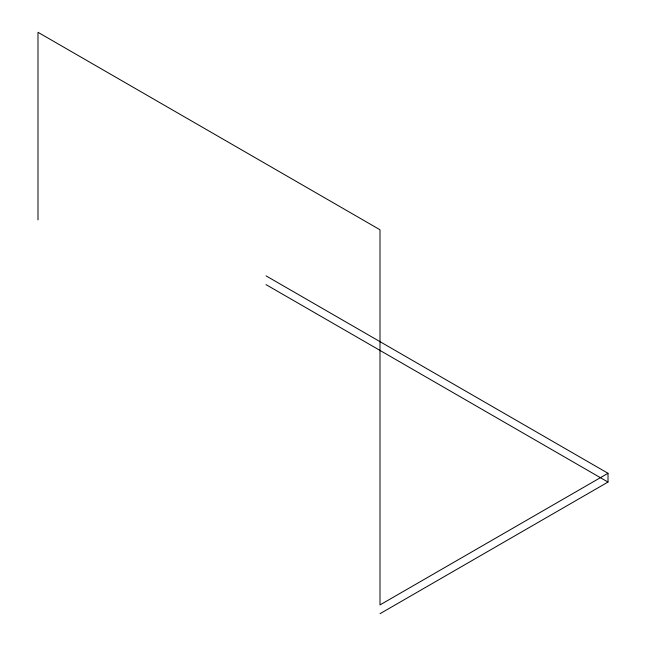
<?xml version="1.0" encoding="UTF-8"?>
<svg xmlns="http://www.w3.org/2000/svg" width="646" height="646" viewBox="0 0 646 646"><rect width="100%" height="100%" fill="white"/><g stroke="black" fill="none" stroke-linecap="round" stroke-linejoin="round"><path stroke-width="0.97" d="M380.001 613.7L608.007 482.061L608.007 473.284L380.001 604.922L380.001 229.758L37.993 32.3L37.993 219.882M265.999 275.834L608.007 473.284M265.999 284.611L608.007 482.061"/></g></svg>
